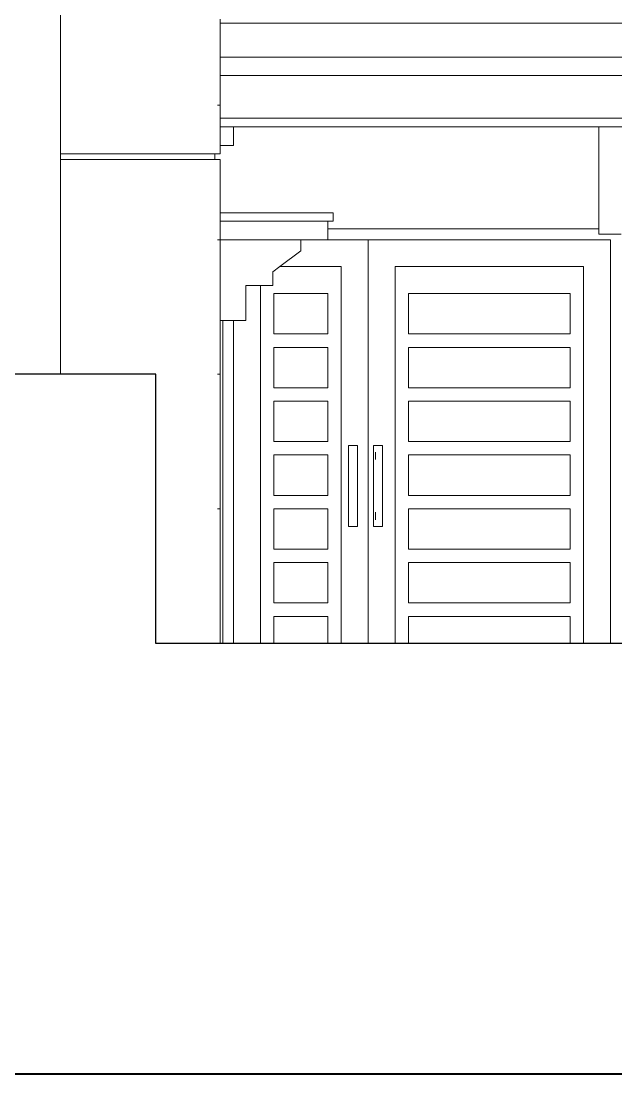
# Model space of a CAD drawing. Header units: millimetres. Extents: x -667 to -468, y -723 to -475.
# Drawn here: x -609.621 to -607.412, y -496.045 to -492.132 of the extents above; entities that cross this region are included whole.
import ezdxf

# ---------------------------------------------------------------- set-up
doc = ezdxf.new("R2010")
doc.units = ezdxf.units.MM
doc.layers.get('0').update_dxf_attribs({"lineweight": 9})
doc.layers.add('dinding', color=36, linetype='Continuous', lineweight=9)

msp = doc.modelspace()

# ---------------------------------------------------------------- linework, layer by layer
at = {"lineweight": 40}
msp.add_line((-626.2785, -496.0449), (-599.7219, -496.0449), dxfattribs=at)
at = {"lineweight": 30}
msp.add_lwpolyline([(-604.0118, -494.4449), (-609.1203, -494.4449), (-609.1203, -493.4449), (-623.3068, -493.4449)], dxfattribs=at)
at = {"layer": 'dinding'}
for p, q in [((-609.4738, -491.9449), (-609.4738, -492.6264)), ((-608.8818, -492.1399), (-608.8818, -492.1249)), ((-608.8818, -492.1399), (-608.8818, -492.2668)), ((-608.8818, -492.1399), (-603.1818, -492.1399)), ((-608.8818, -492.2668), (-608.8818, -492.3349)), ((-608.8818, -492.2668), (-603.2883, -492.2668)), ((-608.8818, -492.3349), (-608.8818, -492.4934)), ((-608.8818, -492.3349), (-603.2883, -492.3349)), ((-608.8818, -492.4449), (-608.8918, -492.4449)), ((-608.8818, -492.4934), (-608.8818, -492.5249)), ((-608.8818, -492.4934), (-603.4212, -492.4934)), ((-608.8818, -492.5249), (-608.8118, -492.5249)), ((-608.8818, -492.5249), (-608.8818, -492.5255)), ((-608.8318, -492.5255), (-608.8818, -492.5255)), ((-608.8818, -492.5255), (-608.8818, -492.5949)), ((-608.8318, -492.5949), (-608.8318, -492.5255)), ((-608.8118, -492.5255), (-608.8318, -492.5255)), ((-608.8118, -492.5255), (-608.8118, -492.5249)), ((-608.8118, -492.5249), (-607.4753, -492.5249)), ((-607.4753, -492.9049), (-607.4753, -492.5249)), ((-606.8913, -492.5249), (-607.4753, -492.5249)), ((-608.8818, -492.5949), (-608.8318, -492.5949)), ((-608.8818, -492.5949), (-608.8818, -492.6264)), ((-608.9018, -492.6264), (-609.4738, -492.6264)), ((-609.4738, -492.6264), (-609.4738, -492.6464)), ((-609.4738, -492.6464), (-609.4738, -493.4449)), ((-608.9018, -492.6464), (-609.4738, -492.6464)), ((-608.9018, -492.6264), (-608.9018, -492.6464)), ((-608.8818, -492.6264), (-608.9018, -492.6264)), ((-608.8818, -492.6464), (-608.9018, -492.6464)), ((-608.8818, -492.6464), (-608.8818, -492.8449)), ((-608.8818, -492.8755), (-608.8818, -492.8449)), ((-608.8818, -492.8449), (-608.4618, -492.8449)), ((-608.4618, -492.8755), (-608.4618, -492.8449)), ((-608.8818, -492.9449), (-608.8818, -492.8755)), ((-608.4818, -492.8755), (-608.8818, -492.8755)), ((-608.4618, -492.8755), (-608.4818, -492.8755)), ((-608.4818, -492.9049), (-608.4818, -492.8755)), ((-608.4818, -492.9049), (-607.4753, -492.9049)), ((-608.4818, -492.9449), (-608.4818, -492.9049)), ((-607.4753, -492.9249), (-607.4753, -492.9049)), ((-607.3918, -492.9249), (-607.4753, -492.9249)), ((-608.8818, -492.9449), (-608.8918, -492.9449)), ((-608.8818, -492.9449), (-608.8818, -493.2449)), ((-608.8818, -492.9449), (-608.5818, -492.9449)), ((-608.5818, -492.9449), (-608.5818, -492.9858)), ((-608.5818, -492.9449), (-608.4818, -492.9449)), ((-608.3318, -492.9449), (-608.4818, -492.9449)), ((-608.3318, -492.9449), (-608.3318, -494.4449)), ((-607.4318, -492.9449), (-608.3318, -492.9449)), ((-607.4318, -494.4449), (-607.4318, -492.9449)), ((-608.6595, -493.0449), (-608.5818, -492.9858)), ((-608.6858, -493.0649), (-608.6595, -493.0449)), ((-608.6595, -493.0449), (-608.4318, -493.0449)), ((-608.4318, -493.0449), (-608.4318, -494.4449)), ((-608.2318, -493.0449), (-608.2318, -494.4449)), ((-607.5318, -493.0449), (-608.2318, -493.0449)), ((-607.5318, -494.4449), (-607.5318, -493.0449)), ((-608.6858, -493.0649), (-608.6858, -493.1149)), ((-608.7858, -493.2449), (-608.7858, -493.1149)), ((-608.7858, -493.1149), (-608.7318, -493.1149)), ((-608.7318, -494.4449), (-608.7318, -493.1149)), ((-608.7318, -493.1149), (-608.6858, -493.1149)), ((-608.6818, -493.2949), (-608.6818, -493.1449)), ((-608.4818, -493.1449), (-608.6818, -493.1449)), ((-608.4818, -493.1449), (-608.4818, -493.2949)), ((-608.1818, -493.1449), (-607.5818, -493.1449)), ((-608.1818, -493.1449), (-608.1818, -493.2949)), ((-607.5818, -493.2949), (-607.5818, -493.1449)), ((-608.8818, -493.2449), (-608.8718, -493.2449)), ((-608.8818, -494.4449), (-608.8818, -493.2449)), ((-608.8718, -493.2449), (-608.8718, -494.4449)), ((-608.8718, -493.2449), (-608.8318, -493.2449)), ((-608.8318, -493.2449), (-608.8318, -494.4449)), ((-608.8318, -493.2449), (-608.7858, -493.2449)), ((-608.4818, -493.2949), (-608.6818, -493.2949)), ((-608.1818, -493.2949), (-607.5818, -493.2949)), ((-608.4818, -493.3449), (-608.6818, -493.3449)), ((-608.6818, -493.4949), (-608.6818, -493.3449)), ((-608.4818, -493.3449), (-608.4818, -493.4949)), ((-608.1818, -493.3449), (-607.5818, -493.3449)), ((-608.1818, -493.3449), (-608.1818, -493.4949)), ((-607.5818, -493.4949), (-607.5818, -493.3449)), ((-613.0318, -493.4449), (-609.4738, -493.4449)), ((-609.4738, -493.4449), (-609.1203, -493.4449)), ((-609.1203, -493.4449), (-609.1203, -494.4449)), ((-608.8818, -493.4449), (-608.8918, -493.4449)), ((-608.4818, -493.4949), (-608.6818, -493.4949)), ((-608.1818, -493.4949), (-607.5818, -493.4949)), ((-608.4818, -493.5449), (-608.6818, -493.5449)), ((-608.6818, -493.6949), (-608.6818, -493.5449)), ((-608.4818, -493.5449), (-608.4818, -493.6949)), ((-608.1818, -493.5449), (-608.1818, -493.6949)), ((-608.1818, -493.5449), (-607.5818, -493.5449)), ((-607.5818, -493.6949), (-607.5818, -493.5449)), ((-608.4818, -493.6949), (-608.6818, -493.6949)), ((-608.4047, -494.0102), (-608.4047, -493.7096)), ((-608.4047, -493.7096), (-608.3709, -493.7096)), ((-608.3709, -494.0102), (-608.3709, -493.7096)), ((-608.3126, -494.0102), (-608.3126, -493.7096)), ((-608.2789, -493.7096), (-608.3126, -493.7096)), ((-608.2789, -494.0102), (-608.2789, -493.7096)), ((-608.1818, -493.6949), (-607.5818, -493.6949)), ((-608.4818, -493.7449), (-608.6818, -493.7449)), ((-608.6818, -493.8949), (-608.6818, -493.7449)), ((-608.4818, -493.7449), (-608.4818, -493.8949)), ((-608.3042, -493.7622), (-608.3042, -493.7345)), ((-608.1818, -493.7449), (-607.5818, -493.7449)), ((-608.1818, -493.7449), (-608.1818, -493.8949)), ((-607.5818, -493.8949), (-607.5818, -493.7449)), ((-608.4818, -493.8949), (-608.6818, -493.8949)), ((-608.1818, -493.8949), (-607.5818, -493.8949)), ((-608.8818, -493.9449), (-608.8918, -493.9449)), ((-608.6818, -494.0949), (-608.6818, -493.9449)), ((-608.4818, -493.9449), (-608.6818, -493.9449)), ((-608.4818, -493.9449), (-608.4818, -494.0949)), ((-608.1818, -493.9449), (-607.5818, -493.9449)), ((-608.1818, -493.9449), (-608.1818, -494.0949)), ((-607.5818, -494.0949), (-607.5818, -493.9449)), ((-608.3042, -493.9854), (-608.3042, -493.9577)), ((-608.4047, -494.0102), (-608.3709, -494.0102)), ((-608.2789, -494.0102), (-608.3126, -494.0102)), ((-608.4818, -494.0949), (-608.6818, -494.0949)), ((-608.1818, -494.0949), (-607.5818, -494.0949)), ((-608.6818, -494.2949), (-608.6818, -494.1449)), ((-608.4818, -494.1449), (-608.6818, -494.1449)), ((-608.4818, -494.1449), (-608.4818, -494.2949)), ((-608.1818, -494.1449), (-608.1818, -494.2949)), ((-608.1818, -494.1449), (-607.5818, -494.1449)), ((-607.5818, -494.2949), (-607.5818, -494.1449)), ((-608.4818, -494.2949), (-608.6818, -494.2949)), ((-608.1818, -494.2949), (-607.5818, -494.2949)), ((-608.6818, -494.4449), (-608.6818, -494.3449)), ((-608.4818, -494.3449), (-608.6818, -494.3449)), ((-608.4818, -494.3449), (-608.4818, -494.4449)), ((-608.1818, -494.3449), (-607.5818, -494.3449)), ((-608.1818, -494.3449), (-608.1818, -494.4449)), ((-607.5818, -494.4449), (-607.5818, -494.3449)), ((-609.1203, -494.4449), (-608.8818, -494.4449)), ((-608.8818, -494.4449), (-608.8718, -494.4449)), ((-608.8718, -494.4449), (-608.8318, -494.4449)), ((-608.8318, -494.4449), (-608.7318, -494.4449)), ((-608.7318, -494.4449), (-608.6818, -494.4449)), ((-608.6818, -494.4449), (-608.4818, -494.4449)), ((-608.4818, -494.4449), (-608.4318, -494.4449)), ((-608.4318, -494.4449), (-608.3318, -494.4449)), ((-608.3318, -494.4449), (-608.2318, -494.4449)), ((-608.2318, -494.4449), (-608.1818, -494.4449)), ((-608.1818, -494.4449), (-607.5818, -494.4449)), ((-607.5818, -494.4449), (-607.5318, -494.4449)), ((-607.5318, -494.4449), (-607.4318, -494.4449)), ((-607.4318, -494.4449), (-607.3918, -494.4449))]:
    msp.add_line(p, q, dxfattribs=at)

doc.saveas('drawing.dxf')
